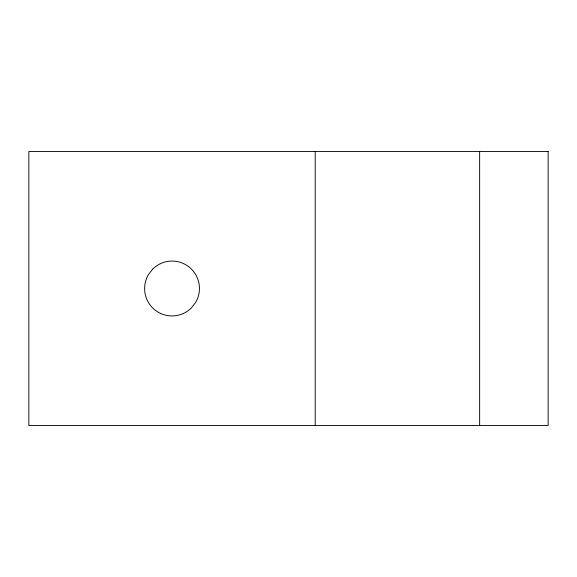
<?xml version="1.0" encoding="UTF-8"?>
<svg xmlns="http://www.w3.org/2000/svg" width="577" height="577" viewBox="0 0 577 577"><rect width="100%" height="100%" fill="white"/><g stroke="black" fill="none" stroke-linecap="round" stroke-linejoin="round"><path stroke-width="0.87" d="M479.638 151.484L479.638 425.516M315.215 151.484L315.215 425.516M152.66 269.12L148.303 274.796A27.4 27.4 0 0 0 191.413 307.88L195.769 302.204A27.4 27.4 0 0 0 152.66 269.12M548.15 151.484L28.85 151.484L28.85 425.516L548.15 425.516L548.15 151.484"/></g></svg>
